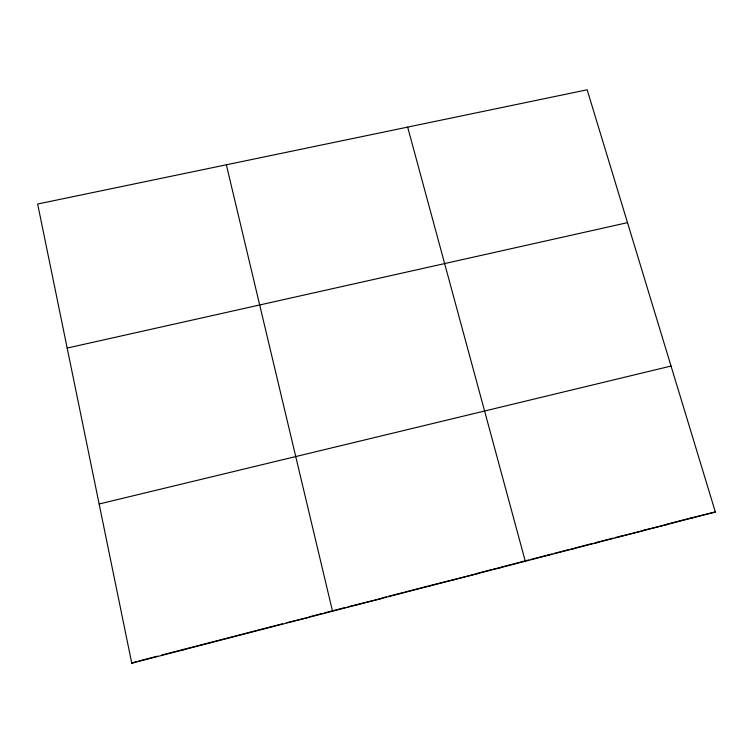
<?xml version="1.0" encoding="UTF-8"?>
<svg xmlns="http://www.w3.org/2000/svg" width="753" height="753" viewBox="0 0 753 753"><rect width="100%" height="100%" fill="white"/><g stroke="black" fill="none" stroke-linecap="round" stroke-linejoin="round"><path stroke-width="1.13" d="M258.42 630.393L258.712 629.941L233.872 636.379M208.176 643.41L208.901 642.846M182.847 649.971L183.788 649.35M131.775 663.205L715.35 511.993L587.161 89.795L37.65 204.016L131.775 663.205L136.472 661.605M138.684 661.04L157.443 656.174M161.839 655.035L232.733 636.671M259.832 629.649L282.29 623.832M286.761 622.675L308.118 617.507M309.097 616.886L322.425 613.431M324.656 612.857L331.32 611.125M345.693 607.407L332.431 610.843L226.352 164.794M347.905 606.833L381.667 598.456M382.016 597.995L386.393 596.865M388.576 596.291L403.881 592.329M404.982 592.046L427.817 586.126M477.506 573.259L490.965 569.767M493.206 569.183L501.667 567.357M501.056 567.16L523.373 561.371L521.358 561.522M524.465 561.089L528.822 559.959M531.006 559.394L546.292 555.432M551.93 553.973L547.384 555.149L549.502 554.961M554.208 553.389L570.125 549.257M574.661 548.09L592.762 543.393M613.027 538.15L595.021 542.809L597.524 542.518M615.276 537.567L645.029 530.216M643.269 530.31L668.598 524.107M666.65 524.257L688.797 518.516M689.899 518.233L715.35 511.993M99.142 503.992L671.036 366.043M67.177 348.065L627.494 222.653M689.87 518.356L692.035 518.036M618.655 536.691L621.338 536.352M571.263 548.965L573.579 548.73M477.929 573.513L428.909 585.843L430.057 585.919M452.713 579.678L454.05 579.697M356.743 604.546L357.28 604.772M407.655 127.106L525.293 561.239"/></g></svg>
